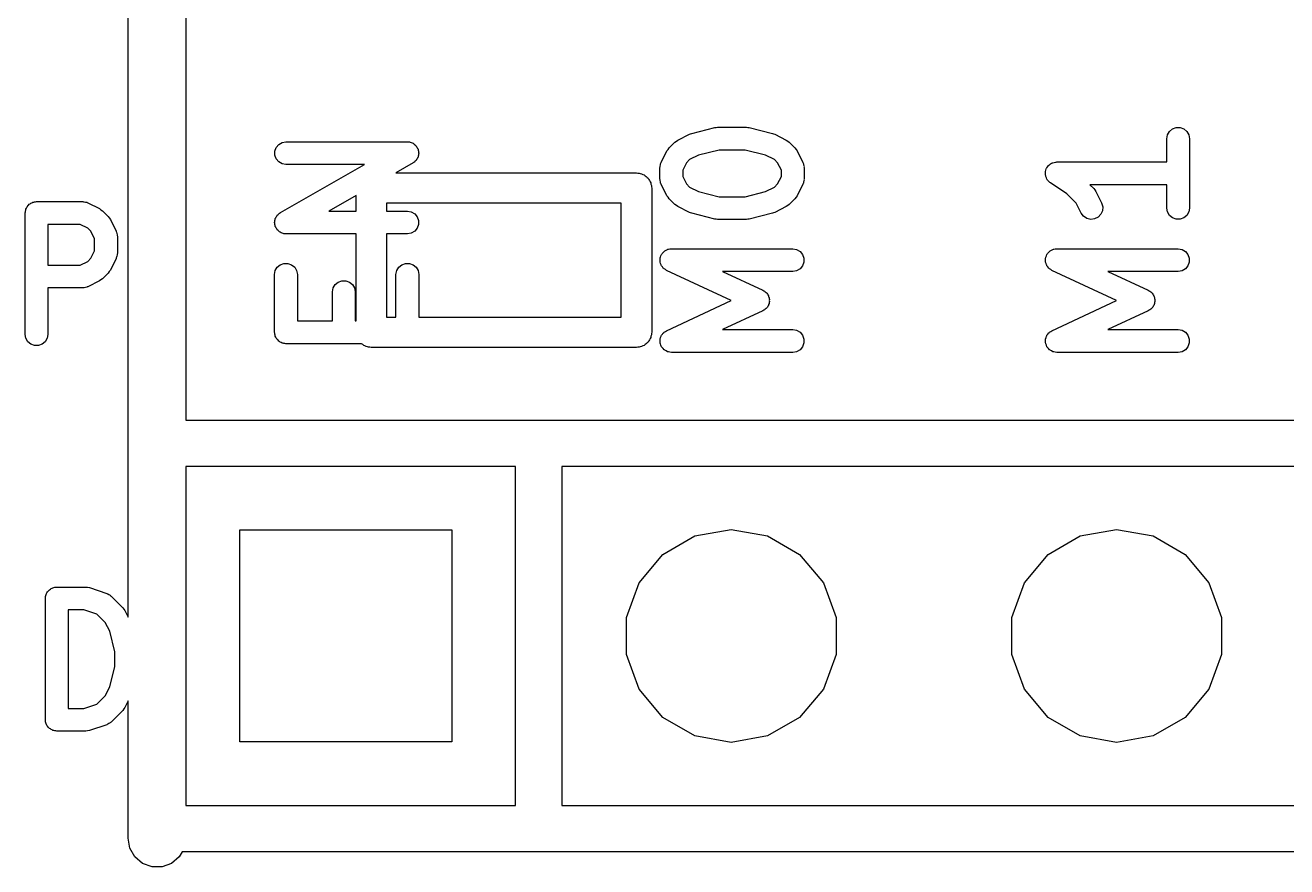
# Model space of a CAD drawing. Extents: x 10 to 287, y -200 to -10.
# Drawn here: x 86.25 to 94.57, y -60.51 to -54.97 of the extents above; entities that cross this region are included whole.
import ezdxf

# ---------------------------------------------------------------- set-up
doc = ezdxf.new("R2010")
doc.units = 0
doc.header["$MEASUREMENT"] = 0
doc.layers.add('BLACK', color=7, linetype='CONTINUOUS')

msp = doc.modelspace()

# ---------------------------------------------------------------- linework, layer by layer
at = {"layer": 'Black'}
for p, q in [((86.9315, -58.8684), (86.9315, -45.085)), ((87.3125, -47.7139), (87.3125, -57.5691)), ((90.5545, -55.7234), (90.6307, -55.6853)), ((90.6307, -55.6853), (90.6386, -55.6829)), ((90.6386, -55.6829), (90.6461, -55.6796)), ((90.6461, -55.6796), (90.7985, -55.6415)), ((90.7985, -55.6415), (90.8076, -55.6409)), ((90.8076, -55.6409), (90.8166, -55.6393)), ((90.8166, -55.6393), (91.0071, -55.6393)), ((91.0071, -55.6393), (91.0162, -55.6409)), ((91.0162, -55.6409), (91.0253, -55.6415)), ((91.0253, -55.6415), (91.1777, -55.6796)), ((91.1777, -55.6796), (91.1852, -55.6829)), ((91.1852, -55.6829), (91.1931, -55.6853)), ((91.1931, -55.6853), (91.2693, -55.7234)), ((93.777, -55.7142), (93.7815, -55.6886)), ((93.7815, -55.6886), (93.7946, -55.666)), ((93.7946, -55.666), (93.8145, -55.6493)), ((93.8145, -55.6493), (93.8389, -55.6404)), ((93.8389, -55.6404), (93.865, -55.6404)), ((93.865, -55.6404), (93.8894, -55.6493)), ((93.8894, -55.6493), (93.9093, -55.666)), ((93.9093, -55.666), (93.9224, -55.6886)), ((93.9224, -55.6886), (93.9269, -55.7142)), ((87.8981, -55.7964), (87.907, -55.772)), ((87.907, -55.772), (87.9237, -55.752)), ((87.9237, -55.752), (87.9462, -55.739)), ((87.9462, -55.739), (87.9718, -55.7345)), ((87.9718, -55.7345), (88.7719, -55.7345)), ((88.7719, -55.7345), (88.7786, -55.7357)), ((88.7786, -55.7357), (88.7853, -55.7357)), ((88.7853, -55.7357), (88.7913, -55.7379)), ((88.7913, -55.7379), (88.7976, -55.739)), ((88.7976, -55.739), (88.8034, -55.7424)), ((88.8034, -55.7424), (88.8097, -55.7447)), ((88.8097, -55.7447), (88.8146, -55.7489)), ((88.8146, -55.7489), (88.8201, -55.752)), ((88.8201, -55.752), (88.8244, -55.7572)), ((88.8244, -55.7572), (88.8296, -55.7615)), ((88.8296, -55.7615), (88.8327, -55.7671)), ((88.8327, -55.7671), (88.8368, -55.772)), ((88.8368, -55.772), (88.8391, -55.7783)), ((88.8391, -55.7783), (88.8425, -55.7841)), ((88.8425, -55.7841), (88.8436, -55.7904)), ((88.8436, -55.7904), (88.8457, -55.7964)), ((90.4829, -55.795), (90.4901, -55.7854)), ((90.4901, -55.7854), (90.497, -55.7755)), ((90.497, -55.7755), (90.5351, -55.7374)), ((90.5351, -55.7374), (90.5449, -55.7305)), ((90.5449, -55.7305), (90.5545, -55.7234)), ((90.8259, -55.7891), (90.6904, -55.823)), ((90.9979, -55.7891), (90.8259, -55.7891)), ((91.1334, -55.823), (90.9979, -55.7891)), ((91.2693, -55.7234), (91.2789, -55.7305)), ((91.2789, -55.7305), (91.2887, -55.7374)), ((91.2887, -55.7374), (91.3268, -55.7755)), ((91.3268, -55.7755), (91.3337, -55.7854)), ((91.3337, -55.7854), (91.3409, -55.795)), ((93.777, -55.8679), (93.777, -55.7142)), ((93.9269, -55.7142), (93.9269, -56.1714)), ((87.8981, -55.8225), (87.8981, -55.7964)), ((87.907, -55.8469), (87.8981, -55.8225)), ((87.9237, -55.8668), (87.907, -55.8469)), ((87.9462, -55.8799), (87.9237, -55.8668)), ((88.8091, -55.8745), (88.6951, -55.9397)), ((88.8143, -55.8702), (88.8091, -55.8745)), ((88.8201, -55.8668), (88.8143, -55.8702)), ((88.8242, -55.862), (88.8201, -55.8668)), ((88.8291, -55.8579), (88.8242, -55.862)), ((88.8325, -55.8521), (88.8291, -55.8579)), ((88.8368, -55.8469), (88.8325, -55.8521)), ((88.839, -55.8409), (88.8368, -55.8469)), ((88.8422, -55.8354), (88.839, -55.8409)), ((88.8434, -55.8288), (88.8422, -55.8354)), ((88.8457, -55.8225), (88.8434, -55.8288)), ((88.8457, -55.7964), (88.8457, -55.8032)), ((88.8457, -55.8032), (88.8469, -55.8098)), ((88.8469, -55.8098), (88.8457, -55.8161)), ((88.8457, -55.8161), (88.8457, -55.8225)), ((90.4436, -55.8753), (90.4448, -55.8712)), ((90.4448, -55.8712), (90.4829, -55.795)), ((90.6115, -55.8729), (90.5868, -55.9224)), ((90.6324, -55.852), (90.6115, -55.8729)), ((90.6904, -55.823), (90.6324, -55.852)), ((91.1914, -55.852), (91.1334, -55.823)), ((91.2123, -55.8729), (91.1914, -55.852)), ((91.237, -55.9224), (91.2123, -55.8729)), ((91.3409, -55.795), (91.379, -55.8712)), ((91.379, -55.8712), (91.3802, -55.8753)), ((93.0186, -55.8756), (93.0226, -55.8745)), ((93.0226, -55.8745), (93.0262, -55.8724)), ((93.0262, -55.8724), (93.035, -55.8708)), ((93.035, -55.8708), (93.0436, -55.8683)), ((93.0436, -55.8683), (93.0478, -55.8686)), ((93.0478, -55.8686), (93.0519, -55.8679)), ((93.0519, -55.8679), (93.777, -55.8679)), ((87.9347, -56.2016), (88.4898, -55.8844)), ((87.9718, -55.8844), (87.9462, -55.8799)), ((88.4898, -55.8844), (87.9718, -55.8844)), ((88.6951, -55.9397), (90.2818, -55.9397)), ((90.2818, -55.9397), (90.2904, -55.9412)), ((90.2904, -55.9412), (90.2992, -55.9412)), ((90.2992, -55.9412), (90.3074, -55.9442)), ((90.3074, -55.9442), (90.3161, -55.9457)), ((90.3161, -55.9457), (90.3237, -55.9501)), ((90.3237, -55.9501), (90.3319, -55.9531)), ((90.3319, -55.9531), (90.3386, -55.9588)), ((90.4369, -55.9047), (90.4377, -55.9004)), ((90.4369, -55.9809), (90.4369, -55.9047)), ((90.4374, -55.8961), (90.4399, -55.8877)), ((90.4377, -55.9004), (90.4374, -55.8961)), ((90.4399, -55.8877), (90.4414, -55.8791)), ((90.4414, -55.8791), (90.4436, -55.8753)), ((90.5868, -55.9224), (90.5868, -55.9632)), ((91.237, -55.9632), (91.237, -55.9224)), ((91.3802, -55.8753), (91.3824, -55.8791)), ((91.3824, -55.8791), (91.3839, -55.8877)), ((91.3839, -55.8877), (91.3864, -55.8961)), ((91.3864, -55.8961), (91.3861, -55.9004)), ((91.3861, -55.9004), (91.3869, -55.9047)), ((91.3869, -55.9047), (91.3869, -55.9809)), ((92.9771, -55.938), (92.9781, -55.9339)), ((92.9781, -55.9469), (92.9771, -55.938)), ((92.9781, -55.9298), (92.9811, -55.9214)), ((92.9781, -55.9339), (92.9781, -55.9298)), ((92.9781, -55.9558), (92.9781, -55.9469)), ((92.9795, -55.9597), (92.9781, -55.9558)), ((92.9811, -55.9214), (92.9832, -55.9127)), ((92.9832, -55.9127), (92.9855, -55.9092)), ((92.9855, -55.9092), (92.987, -55.9053)), ((92.987, -55.9053), (92.9927, -55.8985)), ((92.9927, -55.8985), (92.9977, -55.891)), ((92.9977, -55.891), (93.001, -55.8886)), ((93.001, -55.8886), (93.0037, -55.8854)), ((93.0037, -55.8854), (93.0114, -55.8809)), ((93.0114, -55.8809), (93.0186, -55.8756)), ((90.3386, -55.9588), (90.3463, -55.9632)), ((90.3463, -55.9632), (90.3519, -55.9699)), ((90.3519, -55.9699), (90.3586, -55.9755)), ((90.3586, -55.9755), (90.363, -55.9831)), ((90.363, -55.9831), (90.3686, -55.9899)), ((90.3686, -55.9899), (90.3717, -55.9981)), ((90.3717, -55.9981), (90.376, -56.0057)), ((90.376, -56.0057), (90.3776, -56.0143)), ((90.3776, -56.0143), (90.3806, -56.0226)), ((90.3806, -56.0226), (90.3806, -56.0314)), ((90.3806, -56.0314), (90.3821, -56.04)), ((90.3821, -56.04), (90.3821, -56.99)), ((90.4377, -55.9852), (90.4369, -55.9809)), ((90.4374, -55.9895), (90.4377, -55.9852)), ((90.4399, -55.9979), (90.4374, -55.9895)), ((90.4414, -56.0065), (90.4399, -55.9979)), ((90.4436, -56.0103), (90.4414, -56.0065)), ((90.4448, -56.0144), (90.4436, -56.0103)), ((90.4829, -56.0906), (90.4448, -56.0144)), ((90.5868, -55.9632), (90.6115, -56.0127)), ((90.6115, -56.0127), (90.6324, -56.0336)), ((90.6324, -56.0336), (90.6904, -56.0626)), ((91.1334, -56.0626), (91.1914, -56.0336)), ((91.1914, -56.0336), (91.2123, -56.0127)), ((91.2123, -56.0127), (91.237, -55.9632)), ((91.379, -56.0144), (91.3409, -56.0906)), ((91.3802, -56.0103), (91.379, -56.0144)), ((91.3824, -56.0065), (91.3802, -56.0103)), ((91.3839, -55.9979), (91.3824, -56.0065)), ((91.3864, -55.9895), (91.3839, -55.9979)), ((91.3869, -55.9809), (91.3861, -55.9852)), ((91.3861, -55.9852), (91.3864, -55.9895)), ((92.9799, -55.9638), (92.9795, -55.9597)), ((92.9839, -55.9719), (92.9799, -55.9638)), ((92.987, -55.9803), (92.9839, -55.9719)), ((92.9896, -55.9834), (92.987, -55.9803)), ((92.9915, -55.9872), (92.9896, -55.9834)), ((92.9979, -55.9934), (92.9915, -55.9872)), ((93.0037, -56.0002), (92.9979, -55.9934)), ((93.0073, -56.0023), (93.0037, -56.0002)), ((93.0103, -56.0051), (93.0073, -56.0023)), ((93.1184, -56.0772), (93.0103, -56.0051)), ((93.777, -56.0177), (93.2708, -56.0177)), ((93.2708, -56.0177), (93.2953, -56.0422)), ((93.777, -56.1714), (93.777, -56.0177)), ((88.4339, -56.0889), (88.254, -56.1917)), ((88.4339, -56.1917), (88.4339, -56.0889)), ((90.4901, -56.1002), (90.4829, -56.0906)), ((90.497, -56.1101), (90.4901, -56.1002)), ((90.5351, -56.1482), (90.497, -56.1101)), ((90.6904, -56.0626), (90.8259, -56.0965)), ((90.8259, -56.0965), (90.9979, -56.0965)), ((90.9979, -56.0965), (91.1334, -56.0626)), ((91.3268, -56.1101), (91.2887, -56.1482)), ((91.3337, -56.1002), (91.3268, -56.1101)), ((91.3409, -56.0906), (91.3337, -56.1002)), ((93.1808, -56.1396), (93.1184, -56.0772)), ((93.2953, -56.0422), (93.3022, -56.0521)), ((93.3022, -56.0521), (93.3094, -56.0617)), ((93.3094, -56.0617), (93.3475, -56.1379)), ((86.2533, -56.2038), (86.2545, -56.1974)), ((86.2533, -57.0039), (86.2533, -56.2038)), ((86.2545, -56.1908), (86.2567, -56.1847)), ((86.2545, -56.1974), (86.2545, -56.1908)), ((86.2567, -56.1847), (86.2578, -56.1782)), ((86.2578, -56.1782), (86.2611, -56.1725)), ((86.2611, -56.1725), (86.2634, -56.1664)), ((86.2634, -56.1664), (86.2676, -56.1614)), ((86.2676, -56.1614), (86.2708, -56.1557)), ((86.2708, -56.1557), (86.2759, -56.1515)), ((86.2759, -56.1515), (86.2801, -56.1464)), ((86.2801, -56.1464), (86.2858, -56.1432)), ((86.2858, -56.1432), (86.2908, -56.139)), ((86.2908, -56.139), (86.2969, -56.1367)), ((86.2969, -56.1367), (86.3026, -56.1334)), ((86.3026, -56.1334), (86.3091, -56.1323)), ((86.3091, -56.1323), (86.3152, -56.1301)), ((86.3152, -56.1301), (86.3218, -56.1301)), ((86.3218, -56.1301), (86.3282, -56.1289)), ((86.3282, -56.1289), (86.633, -56.1289)), ((86.633, -56.1289), (86.6373, -56.1297)), ((86.6373, -56.1297), (86.6416, -56.1294)), ((86.6416, -56.1294), (86.65, -56.1319)), ((86.65, -56.1319), (86.6587, -56.1334)), ((86.6587, -56.1334), (86.6624, -56.1356)), ((86.6624, -56.1356), (86.6666, -56.1368)), ((86.6666, -56.1368), (86.7428, -56.1749)), ((86.7428, -56.1749), (86.7524, -56.1821)), ((86.7524, -56.1821), (86.7622, -56.189)), ((86.7622, -56.189), (86.8003, -56.2271)), ((87.9237, -56.2092), (87.9295, -56.2059)), ((87.9295, -56.2059), (87.9347, -56.2016)), ((88.254, -56.1917), (88.4339, -56.1917)), ((88.6346, -56.1403), (88.6346, -56.1917)), ((90.1814, -56.1403), (88.6346, -56.1403)), ((88.6346, -56.1917), (88.7719, -56.1917)), ((88.7719, -56.1917), (88.7976, -56.1962)), ((88.7976, -56.1962), (88.8201, -56.2092)), ((90.1814, -56.8896), (90.1814, -56.1403)), ((90.5449, -56.1551), (90.5351, -56.1482)), ((90.5545, -56.1622), (90.5449, -56.1551)), ((90.6307, -56.2003), (90.5545, -56.1622)), ((90.6386, -56.2027), (90.6307, -56.2003)), ((90.6461, -56.206), (90.6386, -56.2027)), ((90.7985, -56.2441), (90.6461, -56.206)), ((91.1777, -56.206), (91.0253, -56.2441)), ((91.1852, -56.2027), (91.1777, -56.206)), ((91.1931, -56.2003), (91.1852, -56.2027)), ((91.2693, -56.1622), (91.1931, -56.2003)), ((91.2789, -56.1551), (91.2693, -56.1622)), ((91.2887, -56.1482), (91.2789, -56.1551)), ((93.2134, -56.2049), (93.1808, -56.1396)), ((93.2289, -56.2258), (93.2134, -56.2049)), ((93.3533, -56.1888), (93.343, -56.2127)), ((93.3475, -56.1379), (93.3549, -56.1628)), ((93.3549, -56.1628), (93.3533, -56.1888)), ((93.7815, -56.197), (93.777, -56.1714)), ((93.7946, -56.2196), (93.7815, -56.197)), ((93.9224, -56.197), (93.9093, -56.2196)), ((93.9269, -56.1714), (93.9224, -56.197)), ((86.4032, -56.2788), (86.4032, -56.548)), ((86.6154, -56.2788), (86.4032, -56.2788)), ((86.6649, -56.3035), (86.6154, -56.2788)), ((86.8003, -56.2271), (86.8072, -56.2369)), ((86.8072, -56.2369), (86.8144, -56.2465)), ((86.8144, -56.2465), (86.8525, -56.3227)), ((87.8969, -56.2663), (87.8981, -56.26)), ((87.8981, -56.2729), (87.8969, -56.2663)), ((87.8981, -56.2536), (87.9004, -56.2473)), ((87.8981, -56.26), (87.8981, -56.2536)), ((87.8981, -56.2797), (87.8981, -56.2729)), ((87.9002, -56.2857), (87.8981, -56.2797)), ((87.9013, -56.292), (87.9002, -56.2857)), ((87.9004, -56.2473), (87.9016, -56.2407)), ((87.9016, -56.2407), (87.9048, -56.2352)), ((87.9048, -56.2352), (87.907, -56.2292)), ((87.907, -56.2292), (87.9113, -56.224)), ((87.9113, -56.224), (87.9147, -56.2182)), ((87.9147, -56.2182), (87.9196, -56.2141)), ((87.9196, -56.2141), (87.9237, -56.2092)), ((88.8201, -56.2092), (88.8368, -56.2292)), ((88.8368, -56.2292), (88.8457, -56.2536)), ((88.8457, -56.2797), (88.8368, -56.3041)), ((88.8457, -56.2536), (88.8457, -56.2797)), ((90.8076, -56.2447), (90.7985, -56.2441)), ((90.8166, -56.2463), (90.8076, -56.2447)), ((91.0071, -56.2463), (90.8166, -56.2463)), ((91.0162, -56.2447), (91.0071, -56.2463)), ((91.0253, -56.2441), (91.0162, -56.2447)), ((93.2506, -56.2401), (93.2289, -56.2258)), ((93.276, -56.2462), (93.2506, -56.2401)), ((93.3018, -56.2432), (93.276, -56.2462)), ((93.3251, -56.2316), (93.3018, -56.2432)), ((93.343, -56.2127), (93.3251, -56.2316)), ((93.8145, -56.2363), (93.7946, -56.2196)), ((93.8389, -56.2452), (93.8145, -56.2363)), ((93.865, -56.2452), (93.8389, -56.2452)), ((93.8894, -56.2363), (93.865, -56.2452)), ((93.9093, -56.2196), (93.8894, -56.2363)), ((86.6858, -56.3244), (86.6649, -56.3035)), ((86.7105, -56.3739), (86.6858, -56.3244)), ((86.8525, -56.3227), (86.8537, -56.3269)), ((86.8537, -56.3269), (86.8559, -56.3306)), ((86.8559, -56.3306), (86.8574, -56.3393)), ((86.8574, -56.3393), (86.8599, -56.3477)), ((86.8599, -56.3477), (86.8596, -56.352)), ((86.8596, -56.352), (86.8604, -56.3562)), ((86.8604, -56.3562), (86.8604, -56.4705)), ((87.9047, -56.2978), (87.9013, -56.292)), ((87.907, -56.3041), (87.9047, -56.2978)), ((87.9111, -56.309), (87.907, -56.3041)), ((87.9142, -56.3146), (87.9111, -56.309)), ((87.9194, -56.3189), (87.9142, -56.3146)), ((87.9237, -56.324), (87.9194, -56.3189)), ((87.9292, -56.3272), (87.9237, -56.324)), ((87.9341, -56.3314), (87.9292, -56.3272)), ((87.9404, -56.3337), (87.9341, -56.3314)), ((87.9462, -56.3371), (87.9404, -56.3337)), ((87.9525, -56.3382), (87.9462, -56.3371)), ((87.9585, -56.3404), (87.9525, -56.3382)), ((87.9652, -56.3404), (87.9585, -56.3404)), ((87.9718, -56.3416), (87.9652, -56.3404)), ((88.4339, -56.3416), (87.9718, -56.3416)), ((88.4339, -56.9156), (88.4339, -56.3416)), ((88.7719, -56.3416), (88.6346, -56.3416)), ((88.6346, -56.3416), (88.6346, -56.8896)), ((88.7976, -56.3371), (88.7719, -56.3416)), ((88.8201, -56.324), (88.7976, -56.3371)), ((88.8368, -56.3041), (88.8201, -56.324)), ((86.6858, -56.5024), (86.7105, -56.4529)), ((86.7105, -56.4529), (86.7105, -56.3739)), ((90.4574, -56.4644), (90.4637, -56.4569)), ((90.4637, -56.4569), (90.4665, -56.4552)), ((90.4665, -56.4552), (90.4689, -56.4529)), ((90.4689, -56.4529), (90.4778, -56.4488)), ((90.4778, -56.4488), (90.4862, -56.4439)), ((90.4862, -56.4439), (90.4895, -56.4433)), ((90.4895, -56.4433), (90.4925, -56.4419)), ((90.4925, -56.4419), (90.5022, -56.4411)), ((90.5022, -56.4411), (90.5118, -56.4394)), ((90.5118, -56.4394), (91.3119, -56.4394)), ((91.3119, -56.4394), (91.3376, -56.4439)), ((91.3376, -56.4439), (91.3601, -56.4569)), ((91.3601, -56.4569), (91.3768, -56.4768)), ((92.9974, -56.4644), (93.0037, -56.4569)), ((93.0037, -56.4569), (93.0065, -56.4552)), ((93.0065, -56.4552), (93.0089, -56.4529)), ((93.0089, -56.4529), (93.0178, -56.4488)), ((93.0178, -56.4488), (93.0262, -56.4439)), ((93.0262, -56.4439), (93.0295, -56.4433)), ((93.0295, -56.4433), (93.0325, -56.4419)), ((93.0325, -56.4419), (93.0422, -56.4411)), ((93.0422, -56.4411), (93.0519, -56.4394)), ((93.0519, -56.4394), (93.852, -56.4394)), ((93.852, -56.4394), (93.8776, -56.4439)), ((93.8776, -56.4439), (93.9001, -56.4569)), ((93.9001, -56.4569), (93.9168, -56.4768)), ((86.6154, -56.548), (86.6649, -56.5233)), ((86.6649, -56.5233), (86.6858, -56.5024)), ((86.8525, -56.5041), (86.8144, -56.5803)), ((86.8537, -56.4999), (86.8525, -56.5041)), ((86.8559, -56.4962), (86.8537, -56.4999)), ((86.8574, -56.4875), (86.8559, -56.4962)), ((86.8599, -56.4791), (86.8574, -56.4875)), ((86.8604, -56.4705), (86.8596, -56.4748)), ((86.8596, -56.4748), (86.8599, -56.4791)), ((87.9344, -56.5447), (87.9588, -56.5358)), ((87.9588, -56.5358), (87.9849, -56.5358)), ((87.9849, -56.5358), (88.0093, -56.5447)), ((88.7345, -56.5447), (88.7589, -56.5358)), ((88.7589, -56.5358), (88.785, -56.5358)), ((88.785, -56.5358), (88.8094, -56.5447)), ((90.4372, -56.5208), (90.4381, -56.5111)), ((90.4381, -56.524), (90.4372, -56.5208)), ((90.4381, -56.5013), (90.4392, -56.4982)), ((90.4381, -56.5111), (90.4381, -56.5013)), ((90.4381, -56.5273), (90.4381, -56.524)), ((90.4414, -56.5365), (90.4381, -56.5273)), ((90.4392, -56.4982), (90.4395, -56.4949)), ((90.4395, -56.4949), (90.4436, -56.486)), ((90.4439, -56.5459), (90.4414, -56.5365)), ((90.4436, -56.486), (90.447, -56.4768)), ((90.447, -56.4768), (90.4491, -56.4743)), ((90.4491, -56.4743), (90.4505, -56.4713)), ((90.4505, -56.4713), (90.4574, -56.4644)), ((91.3768, -56.4768), (91.3857, -56.5013)), ((91.3857, -56.5273), (91.3768, -56.5518)), ((91.3857, -56.5013), (91.3857, -56.5273)), ((92.9772, -56.5208), (92.9781, -56.5111)), ((92.9781, -56.524), (92.9772, -56.5208)), ((92.9781, -56.5013), (92.9792, -56.4982)), ((92.9781, -56.5111), (92.9781, -56.5013)), ((92.9781, -56.5273), (92.9781, -56.524)), ((92.9814, -56.5365), (92.9781, -56.5273)), ((92.9792, -56.4982), (92.9795, -56.4949)), ((92.9795, -56.4949), (92.9836, -56.486)), ((92.9839, -56.5459), (92.9814, -56.5365)), ((92.9836, -56.486), (92.987, -56.4768)), ((92.987, -56.4768), (92.9891, -56.4743)), ((92.9891, -56.4743), (92.9905, -56.4713)), ((92.9905, -56.4713), (92.9974, -56.4644)), ((93.9168, -56.4768), (93.9257, -56.5013)), ((93.9257, -56.5273), (93.9168, -56.5518)), ((93.9257, -56.5013), (93.9257, -56.5273)), ((86.4032, -56.548), (86.6154, -56.548)), ((86.8003, -56.5997), (86.7622, -56.6378)), ((86.8072, -56.5899), (86.8003, -56.5997)), ((86.8144, -56.5803), (86.8072, -56.5899)), ((87.8969, -56.6095), (87.9014, -56.5839)), ((87.8969, -56.9905), (87.8969, -56.6095)), ((87.9014, -56.5839), (87.9145, -56.5614)), ((87.9145, -56.5614), (87.9344, -56.5447)), ((88.0093, -56.5447), (88.0292, -56.5614)), ((88.0292, -56.5614), (88.0423, -56.5839)), ((88.0423, -56.5839), (88.0468, -56.6095)), ((88.0468, -56.6095), (88.0468, -56.9156)), ((88.697, -56.6095), (88.7015, -56.5839)), ((88.697, -56.8896), (88.697, -56.6095)), ((88.7015, -56.5839), (88.7146, -56.5614)), ((88.7146, -56.5614), (88.7345, -56.5447)), ((88.8094, -56.5447), (88.8293, -56.5614)), ((88.8293, -56.5614), (88.8424, -56.5839)), ((88.8424, -56.5839), (88.8469, -56.6095)), ((88.8469, -56.6095), (88.8469, -56.8896)), ((90.4458, -56.5487), (90.4439, -56.5459)), ((90.447, -56.5518), (90.4458, -56.5487)), ((90.4532, -56.5593), (90.447, -56.5518)), ((90.4589, -56.5673), (90.4532, -56.5593)), ((90.4616, -56.5692), (90.4589, -56.5673)), ((90.4637, -56.5717), (90.4616, -56.5692)), ((90.4722, -56.5766), (90.4637, -56.5717)), ((90.4802, -56.5822), (90.4722, -56.5766)), ((90.9062, -56.781), (90.4802, -56.5822)), ((91.3119, -56.5892), (90.8496, -56.5892)), ((90.8496, -56.5892), (91.115, -56.7131)), ((91.3376, -56.5847), (91.3119, -56.5892)), ((91.3601, -56.5717), (91.3376, -56.5847)), ((91.3768, -56.5518), (91.3601, -56.5717)), ((92.9858, -56.5487), (92.9839, -56.5459)), ((92.987, -56.5518), (92.9858, -56.5487)), ((92.9932, -56.5593), (92.987, -56.5518)), ((92.9989, -56.5673), (92.9932, -56.5593)), ((93.0016, -56.5692), (92.9989, -56.5673)), ((93.0037, -56.5717), (93.0016, -56.5692)), ((93.0122, -56.5766), (93.0037, -56.5717)), ((93.0202, -56.5822), (93.0122, -56.5766)), ((93.4462, -56.781), (93.0202, -56.5822)), ((93.852, -56.5892), (93.3896, -56.5892)), ((93.3896, -56.5892), (93.655, -56.7131)), ((93.8776, -56.5847), (93.852, -56.5892)), ((93.9001, -56.5717), (93.8776, -56.5847)), ((93.9168, -56.5518), (93.9001, -56.5717)), ((86.633, -56.6979), (86.4032, -56.6979)), ((86.4032, -56.6979), (86.4032, -57.0039)), ((86.6373, -56.6971), (86.633, -56.6979)), ((86.6416, -56.6974), (86.6373, -56.6971)), ((86.65, -56.6949), (86.6416, -56.6974)), ((86.6587, -56.6934), (86.65, -56.6949)), ((86.6624, -56.6912), (86.6587, -56.6934)), ((86.6666, -56.69), (86.6624, -56.6912)), ((86.7428, -56.6519), (86.6666, -56.69)), ((86.7524, -56.6447), (86.7428, -56.6519)), ((86.7622, -56.6378), (86.7524, -56.6447)), ((88.2779, -56.7238), (88.2824, -56.6982)), ((88.2824, -56.6982), (88.2955, -56.6757)), ((88.2955, -56.6757), (88.3154, -56.659)), ((88.3154, -56.659), (88.3398, -56.6501)), ((88.3398, -56.6501), (88.3659, -56.6501)), ((88.3659, -56.6501), (88.3903, -56.659)), ((88.3903, -56.659), (88.4102, -56.6757)), ((88.4102, -56.6757), (88.4233, -56.6982)), ((88.4233, -56.6982), (88.4278, -56.7238)), ((88.2779, -56.9156), (88.2779, -56.7238)), ((88.4278, -56.7238), (88.4278, -56.9156)), ((90.4802, -56.9798), (90.9062, -56.781)), ((91.115, -56.7131), (91.1204, -56.7168)), ((91.1204, -56.7168), (91.1263, -56.7196)), ((91.1263, -56.7196), (91.131, -56.7243)), ((91.131, -56.7243), (91.1363, -56.728)), ((91.1363, -56.728), (91.1401, -56.7334)), ((91.1401, -56.7334), (91.1447, -56.738)), ((91.1447, -56.738), (91.1475, -56.744)), ((91.1475, -56.744), (91.1513, -56.7494)), ((91.1513, -56.7494), (91.153, -56.7557)), ((91.153, -56.7557), (91.1557, -56.7616)), ((91.1557, -56.7616), (91.1563, -56.7681)), ((91.1563, -56.7681), (91.158, -56.7745)), ((91.158, -56.7875), (91.1563, -56.7939)), ((91.158, -56.7745), (91.1574, -56.781)), ((91.1574, -56.781), (91.158, -56.7875)), ((93.0202, -56.9798), (93.4462, -56.781)), ((93.655, -56.7131), (93.6604, -56.7168)), ((93.6604, -56.7168), (93.6663, -56.7196)), ((93.6663, -56.7196), (93.671, -56.7243)), ((93.671, -56.7243), (93.6763, -56.728)), ((93.6763, -56.728), (93.6801, -56.7334)), ((93.6801, -56.7334), (93.6847, -56.738)), ((93.6847, -56.738), (93.6875, -56.744)), ((93.6875, -56.744), (93.6913, -56.7494)), ((93.6913, -56.7494), (93.693, -56.7557)), ((93.693, -56.7557), (93.6957, -56.7616)), ((93.6957, -56.7616), (93.6963, -56.7681)), ((93.6963, -56.7681), (93.698, -56.7745)), ((93.698, -56.7875), (93.6963, -56.7939)), ((93.698, -56.7745), (93.6974, -56.781)), ((93.6974, -56.781), (93.698, -56.7875)), ((91.115, -56.8489), (90.8496, -56.9728)), ((91.1204, -56.8452), (91.115, -56.8489)), ((91.1263, -56.8424), (91.1204, -56.8452)), ((91.131, -56.8377), (91.1263, -56.8424)), ((91.1363, -56.834), (91.131, -56.8377)), ((91.1401, -56.8286), (91.1363, -56.834)), ((91.1447, -56.824), (91.1401, -56.8286)), ((91.1475, -56.818), (91.1447, -56.824)), ((91.1513, -56.8126), (91.1475, -56.818)), ((91.153, -56.8063), (91.1513, -56.8126)), ((91.1557, -56.8004), (91.153, -56.8063)), ((91.1563, -56.7939), (91.1557, -56.8004)), ((93.655, -56.8489), (93.3896, -56.9728)), ((93.6604, -56.8452), (93.655, -56.8489)), ((93.6663, -56.8424), (93.6604, -56.8452)), ((93.671, -56.8377), (93.6663, -56.8424)), ((93.6763, -56.834), (93.671, -56.8377)), ((93.6801, -56.8286), (93.6763, -56.834)), ((93.6847, -56.824), (93.6801, -56.8286)), ((93.6875, -56.818), (93.6847, -56.824)), ((93.6913, -56.8126), (93.6875, -56.818)), ((93.693, -56.8063), (93.6913, -56.8126)), ((93.6957, -56.8004), (93.693, -56.8063)), ((93.6963, -56.7939), (93.6957, -56.8004)), ((88.0468, -56.9156), (88.2779, -56.9156)), ((88.4278, -56.9156), (88.4339, -56.9156)), ((88.6346, -56.8896), (88.697, -56.8896)), ((88.8469, -56.8896), (90.1814, -56.8896)), ((86.2578, -57.0296), (86.2533, -57.0039)), ((86.2708, -57.0521), (86.2578, -57.0296)), ((86.3987, -57.0296), (86.3856, -57.0521)), ((86.4032, -57.0039), (86.3987, -57.0296)), ((87.8981, -56.997), (87.8969, -56.9905)), ((87.8981, -57.0036), (87.8981, -56.997)), ((87.9003, -57.0097), (87.8981, -57.0036)), ((87.9014, -57.0162), (87.9003, -57.0097)), ((87.9047, -57.0219), (87.9014, -57.0162)), ((87.907, -57.028), (87.9047, -57.0219)), ((87.9112, -57.033), (87.907, -57.028)), ((87.9145, -57.0387), (87.9112, -57.033)), ((87.9195, -57.0429), (87.9145, -57.0387)), ((90.3717, -57.0319), (90.3686, -57.0401)), ((90.376, -57.0243), (90.3717, -57.0319)), ((90.3776, -57.0157), (90.376, -57.0243)), ((90.3806, -57.0074), (90.3776, -57.0157)), ((90.3821, -56.99), (90.3806, -56.9986)), ((90.3806, -56.9986), (90.3806, -57.0074)), ((90.4372, -57.0412), (90.4381, -57.038)), ((90.4381, -57.0347), (90.4414, -57.0255)), ((90.4381, -57.038), (90.4381, -57.0347)), ((90.4414, -57.0255), (90.4439, -57.0161)), ((90.4439, -57.0161), (90.4458, -57.0133)), ((90.4458, -57.0133), (90.447, -57.0102)), ((90.447, -57.0102), (90.4532, -57.0027)), ((90.4532, -57.0027), (90.4589, -56.9947)), ((90.4589, -56.9947), (90.4616, -56.9928)), ((90.4616, -56.9928), (90.4637, -56.9903)), ((90.4637, -56.9903), (90.4722, -56.9854)), ((90.4722, -56.9854), (90.4802, -56.9798)), ((90.8496, -56.9728), (91.3119, -56.9728)), ((91.3119, -56.9728), (91.3376, -56.9773)), ((91.3376, -56.9773), (91.3601, -56.9903)), ((91.3601, -56.9903), (91.3768, -57.0102)), ((91.3768, -57.0102), (91.3857, -57.0347)), ((91.3857, -57.0347), (91.3857, -57.0607)), ((92.9772, -57.0412), (92.9781, -57.038)), ((92.9781, -57.0347), (92.9814, -57.0255)), ((92.9781, -57.038), (92.9781, -57.0347)), ((92.9814, -57.0255), (92.9839, -57.0161)), ((92.9839, -57.0161), (92.9858, -57.0133)), ((92.9858, -57.0133), (92.987, -57.0102)), ((92.987, -57.0102), (92.9932, -57.0027)), ((92.9932, -57.0027), (92.9989, -56.9947)), ((92.9989, -56.9947), (93.0016, -56.9928)), ((93.0016, -56.9928), (93.0037, -56.9903)), ((93.0037, -56.9903), (93.0122, -56.9854)), ((93.0122, -56.9854), (93.0202, -56.9798)), ((93.3896, -56.9728), (93.852, -56.9728)), ((93.852, -56.9728), (93.8776, -56.9773)), ((93.8776, -56.9773), (93.9001, -56.9903)), ((93.9001, -56.9903), (93.9168, -57.0102)), ((93.9168, -57.0102), (93.9257, -57.0347)), ((93.9257, -57.0347), (93.9257, -57.0607)), ((86.2908, -57.0688), (86.2708, -57.0521)), ((86.3152, -57.0777), (86.2908, -57.0688)), ((86.3413, -57.0777), (86.3152, -57.0777)), ((86.3657, -57.0688), (86.3413, -57.0777)), ((86.3856, -57.0521), (86.3657, -57.0688)), ((87.9237, -57.048), (87.9195, -57.0429)), ((87.9294, -57.0512), (87.9237, -57.048)), ((87.9344, -57.0554), (87.9294, -57.0512)), ((87.9405, -57.0577), (87.9344, -57.0554)), ((87.9462, -57.061), (87.9405, -57.0577)), ((87.9527, -57.0621), (87.9462, -57.061)), ((87.9588, -57.0643), (87.9527, -57.0621)), ((87.9654, -57.0643), (87.9588, -57.0643)), ((87.9718, -57.0655), (87.9654, -57.0643)), ((88.4686, -57.0655), (87.9718, -57.0655)), ((88.4697, -57.0668), (88.4686, -57.0655)), ((88.4774, -57.0712), (88.4697, -57.0668)), ((88.4841, -57.0769), (88.4774, -57.0712)), ((88.4923, -57.0799), (88.4841, -57.0769)), ((88.4999, -57.0843), (88.4923, -57.0799)), ((88.5086, -57.0858), (88.4999, -57.0843)), ((88.5168, -57.0888), (88.5086, -57.0858)), ((88.5256, -57.0888), (88.5168, -57.0888)), ((88.5342, -57.0903), (88.5256, -57.0888)), ((90.2818, -57.0903), (88.5342, -57.0903)), ((90.2904, -57.0888), (90.2818, -57.0903)), ((90.2992, -57.0888), (90.2904, -57.0888)), ((90.3074, -57.0858), (90.2992, -57.0888)), ((90.3161, -57.0843), (90.3074, -57.0858)), ((90.3237, -57.0799), (90.3161, -57.0843)), ((90.3319, -57.0769), (90.3237, -57.0799)), ((90.3386, -57.0712), (90.3319, -57.0769)), ((90.3463, -57.0668), (90.3386, -57.0712)), ((90.3519, -57.0601), (90.3463, -57.0668)), ((90.3586, -57.0545), (90.3519, -57.0601)), ((90.363, -57.0469), (90.3586, -57.0545)), ((90.3686, -57.0401), (90.363, -57.0469)), ((90.4381, -57.0509), (90.4372, -57.0412)), ((90.4381, -57.0607), (90.4381, -57.0509)), ((90.4392, -57.0638), (90.4381, -57.0607)), ((90.4395, -57.0671), (90.4392, -57.0638)), ((90.4436, -57.076), (90.4395, -57.0671)), ((90.447, -57.0852), (90.4436, -57.076)), ((90.4491, -57.0877), (90.447, -57.0852)), ((90.4505, -57.0907), (90.4491, -57.0877)), ((90.4574, -57.0976), (90.4505, -57.0907)), ((90.4637, -57.1051), (90.4574, -57.0976)), ((90.4665, -57.1068), (90.4637, -57.1051)), ((90.4689, -57.1091), (90.4665, -57.1068)), ((90.4778, -57.1132), (90.4689, -57.1091)), ((90.4862, -57.1181), (90.4778, -57.1132)), ((90.4895, -57.1187), (90.4862, -57.1181)), ((90.4925, -57.1201), (90.4895, -57.1187)), ((90.5022, -57.1209), (90.4925, -57.1201)), ((90.5118, -57.1226), (90.5022, -57.1209)), ((91.3376, -57.1181), (91.3119, -57.1226)), ((91.3601, -57.1051), (91.3376, -57.1181)), ((91.3768, -57.0852), (91.3601, -57.1051)), ((91.3857, -57.0607), (91.3768, -57.0852)), ((92.9781, -57.0509), (92.9772, -57.0412)), ((92.9781, -57.0607), (92.9781, -57.0509)), ((92.9792, -57.0638), (92.9781, -57.0607)), ((92.9795, -57.0671), (92.9792, -57.0638)), ((92.9836, -57.076), (92.9795, -57.0671)), ((92.987, -57.0852), (92.9836, -57.076)), ((92.9891, -57.0877), (92.987, -57.0852)), ((92.9905, -57.0907), (92.9891, -57.0877)), ((92.9974, -57.0976), (92.9905, -57.0907)), ((93.0037, -57.1051), (92.9974, -57.0976)), ((93.0065, -57.1068), (93.0037, -57.1051)), ((93.0089, -57.1091), (93.0065, -57.1068)), ((93.0178, -57.1132), (93.0089, -57.1091)), ((93.0262, -57.1181), (93.0178, -57.1132)), ((93.0295, -57.1187), (93.0262, -57.1181)), ((93.0325, -57.1201), (93.0295, -57.1187)), ((93.0422, -57.1209), (93.0325, -57.1201)), ((93.0519, -57.1226), (93.0422, -57.1209)), ((93.8776, -57.1181), (93.852, -57.1226)), ((93.9001, -57.1051), (93.8776, -57.1181)), ((93.9168, -57.0852), (93.9001, -57.1051)), ((93.9257, -57.0607), (93.9168, -57.0852)), ((91.3119, -57.1226), (90.5118, -57.1226)), ((93.852, -57.1226), (93.0519, -57.1226)), ((87.3125, -57.5691), (107.251, -57.5691)), ((87.3125, -57.8739), (87.3125, -60.1091)), ((89.4842, -57.8739), (87.3125, -57.8739)), ((89.4842, -60.1091), (89.4842, -57.8739)), ((89.789, -57.8739), (89.789, -60.1091)), ((107.251, -57.8739), (89.789, -57.8739)), ((87.6681, -59.69), (87.6681, -58.293)), ((87.6681, -58.293), (89.0651, -58.293)), ((89.0651, -58.293), (89.0651, -59.69)), ((90.4559, -58.4544), (90.6668, -58.3326)), ((90.6668, -58.3326), (90.9066, -58.2903)), ((90.9066, -58.2903), (91.1464, -58.3326)), ((91.1464, -58.3326), (91.3573, -58.4544)), ((92.9959, -58.4544), (93.2068, -58.3326)), ((93.2068, -58.3326), (93.4466, -58.2903)), ((93.4466, -58.2903), (93.6864, -58.3326)), ((93.6864, -58.3326), (93.8973, -58.4544)), ((90.2994, -58.6409), (90.4559, -58.4544)), ((91.3573, -58.4544), (91.5138, -58.6409)), ((92.8394, -58.6409), (92.9959, -58.4544)), ((93.8973, -58.4544), (94.0538, -58.6409)), ((86.3967, -58.7064), (86.4009, -58.7014)), ((86.4009, -58.7014), (86.4042, -58.6957)), ((86.4042, -58.6957), (86.4092, -58.6915)), ((86.4092, -58.6915), (86.4134, -58.6865)), ((86.4134, -58.6865), (86.4191, -58.6832)), ((86.4191, -58.6832), (86.4241, -58.679)), ((86.4241, -58.679), (86.4303, -58.6767)), ((86.4303, -58.6767), (86.436, -58.6734)), ((86.436, -58.6734), (86.4424, -58.6723)), ((86.4424, -58.6723), (86.4486, -58.6701)), ((86.4486, -58.6701), (86.4551, -58.6701)), ((86.4551, -58.6701), (86.4616, -58.6689)), ((86.4616, -58.6689), (86.6521, -58.6689)), ((86.6521, -58.6689), (86.6639, -58.671)), ((86.6639, -58.671), (86.6758, -58.6728)), ((86.6758, -58.6728), (86.7901, -58.7109)), ((90.2161, -58.8697), (90.2994, -58.6409)), ((91.5138, -58.6409), (91.5971, -58.8697)), ((92.7561, -58.8697), (92.8394, -58.6409)), ((94.0538, -58.6409), (94.1371, -58.8697)), ((86.3867, -58.7438), (86.3878, -58.7374)), ((86.3867, -59.5439), (86.3867, -58.7438)), ((86.3878, -58.7308), (86.3901, -58.7247)), ((86.3878, -58.7374), (86.3878, -58.7308)), ((86.3901, -58.7247), (86.3912, -58.7182)), ((86.3912, -58.7182), (86.3945, -58.7125)), ((86.3945, -58.7125), (86.3967, -58.7064)), ((86.7901, -58.7109), (86.7939, -58.7129)), ((86.7939, -58.7129), (86.7981, -58.714)), ((86.7981, -58.714), (86.8053, -58.7191)), ((86.8053, -58.7191), (86.813, -58.7233)), ((86.813, -58.7233), (86.8158, -58.7265)), ((86.8158, -58.7265), (86.8194, -58.729)), ((86.8194, -58.729), (86.8956, -58.8052)), ((86.5365, -58.8188), (86.5365, -59.469)), ((86.6399, -58.8188), (86.5365, -58.8188)), ((86.7259, -58.8474), (86.6399, -58.8188)), ((86.781, -58.9025), (86.7259, -58.8474)), ((86.8956, -58.8052), (86.9025, -58.815)), ((86.9025, -58.815), (86.9096, -58.8246)), ((86.9096, -58.8246), (86.9315, -58.8684)), ((86.81, -58.9605), (86.781, -58.9025)), ((90.2161, -59.1133), (90.2161, -58.8697)), ((91.5971, -58.8697), (91.5971, -59.1133)), ((92.7561, -59.1133), (92.7561, -58.8697)), ((94.1371, -58.8697), (94.1371, -59.1133)), ((86.8439, -59.096), (86.81, -58.9605)), ((86.8439, -59.1918), (86.8439, -59.096)), ((90.2994, -59.3421), (90.2161, -59.1133)), ((91.5971, -59.1133), (91.5138, -59.3421)), ((92.8394, -59.3421), (92.7561, -59.1133)), ((94.1371, -59.1133), (94.0538, -59.3421)), ((86.81, -59.3273), (86.8439, -59.1918)), ((86.781, -59.3853), (86.81, -59.3273)), ((90.4559, -59.5286), (90.2994, -59.3421)), ((91.5138, -59.3421), (91.3573, -59.5286)), ((92.9959, -59.5286), (92.8394, -59.3421)), ((94.0538, -59.3421), (93.8973, -59.5286)), ((86.6399, -59.469), (86.7259, -59.4404)), ((86.7259, -59.4404), (86.781, -59.3853)), ((86.9315, -59.4194), (86.9096, -59.4632)), ((86.9315, -60.325), (86.9315, -59.4194)), ((86.5365, -59.469), (86.6399, -59.469)), ((86.8956, -59.4826), (86.8194, -59.5588)), ((86.9025, -59.4728), (86.8956, -59.4826)), ((86.9096, -59.4632), (86.9025, -59.4728)), ((90.6668, -59.6504), (90.4559, -59.5286)), ((91.3573, -59.5286), (91.1464, -59.6504)), ((93.2068, -59.6504), (92.9959, -59.5286)), ((93.8973, -59.5286), (93.6864, -59.6504)), ((86.3878, -59.5504), (86.3867, -59.5439)), ((86.3878, -59.557), (86.3878, -59.5504)), ((86.3901, -59.5631), (86.3878, -59.557)), ((86.3912, -59.5696), (86.3901, -59.5631)), ((86.3945, -59.5753), (86.3912, -59.5696)), ((86.3967, -59.5814), (86.3945, -59.5753)), ((86.4009, -59.5864), (86.3967, -59.5814)), ((86.4042, -59.5921), (86.4009, -59.5864)), ((86.4092, -59.5963), (86.4042, -59.5921)), ((86.4134, -59.6013), (86.4092, -59.5963)), ((86.4191, -59.6046), (86.4134, -59.6013)), ((86.4241, -59.6088), (86.4191, -59.6046)), ((86.4303, -59.6111), (86.4241, -59.6088)), ((86.436, -59.6144), (86.4303, -59.6111)), ((86.4424, -59.6155), (86.436, -59.6144)), ((86.4486, -59.6177), (86.4424, -59.6155)), ((86.6758, -59.615), (86.6639, -59.6168)), ((86.7901, -59.5769), (86.6758, -59.615)), ((86.7939, -59.5749), (86.7901, -59.5769)), ((86.7981, -59.5738), (86.7939, -59.5749)), ((86.8053, -59.5687), (86.7981, -59.5738)), ((86.813, -59.5645), (86.8053, -59.5687)), ((86.8158, -59.5613), (86.813, -59.5645)), ((86.8194, -59.5588), (86.8158, -59.5613)), ((86.4551, -59.6177), (86.4486, -59.6177)), ((86.4616, -59.6189), (86.4551, -59.6177)), ((86.6521, -59.6189), (86.4616, -59.6189)), ((86.6639, -59.6168), (86.6521, -59.6189)), ((89.0651, -59.69), (87.6681, -59.69)), ((90.9066, -59.6927), (90.6668, -59.6504)), ((91.1464, -59.6504), (90.9066, -59.6927)), ((93.4466, -59.6927), (93.2068, -59.6504)), ((93.6864, -59.6504), (93.4466, -59.6927)), ((87.3125, -60.1091), (89.4842, -60.1091)), ((89.789, -60.1091), (107.251, -60.1091)), ((86.943, -60.3902), (86.9315, -60.325)), ((86.9761, -60.4475), (86.943, -60.3902)), ((87.0267, -60.49), (86.9761, -60.4475)), ((87.2679, -60.4475), (87.2172, -60.49)), ((87.2873, -60.4139), (87.2679, -60.4475)), ((107.277, -60.4139), (87.2873, -60.4139)), ((87.0889, -60.5126), (87.0267, -60.49)), ((87.1551, -60.5126), (87.0889, -60.5126)), ((87.2172, -60.49), (87.1551, -60.5126))]:
    msp.add_line(p, q, dxfattribs=at)

doc.saveas('drawing.dxf')
